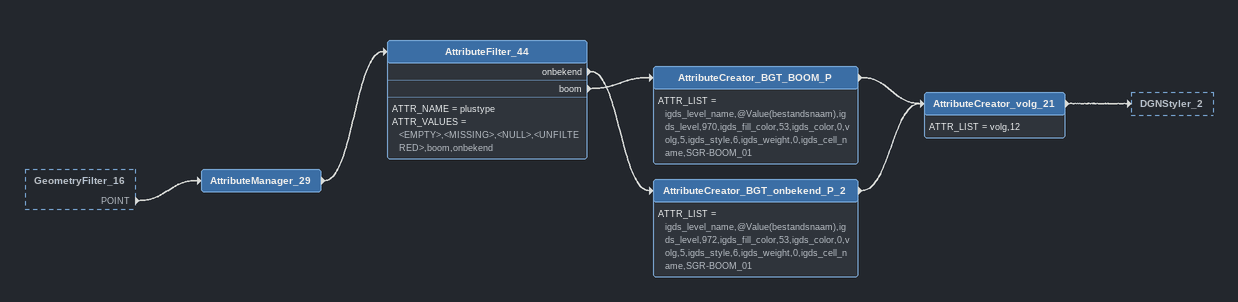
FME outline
GeometryFilter_16 [outside]
    POINT -> AttributeManager_29
AttributeManager_29
    -> AttributeFilter_44
AttributeFilter_44
    ATTR_NAME = plustype
    ATTR_VALUES = <EMPTY>,<MISSING>,<NULL>,<UNFILTERED>,boom,onbekend
    onbekend -> AttributeCreator_BGT_onbekend_P_2
    boom -> AttributeCreator_BGT_BOOM_P
AttributeCreator_BGT_BOOM_P
    ATTR_LIST = igds_level_name,@Value(bestandsnaam),igds_level,970,igds_fill_color,53,igds_color,0,volg,5,igds_style,6,igds_weight,0,igds_cell_name,SGR-BOOM_01
    -> AttributeCreator_volg_21
AttributeCreator_BGT_onbekend_P_2
    ATTR_LIST = igds_level_name,@Value(bestandsnaam),igds_level,972,igds_fill_color,53,igds_color,0,volg,5,igds_style,6,igds_weight,0,igds_cell_name,SGR-BOOM_01
    -> AttributeCreator_volg_21
AttributeCreator_volg_21
    ATTR_LIST = volg,12
    -> DGNStyler_2
